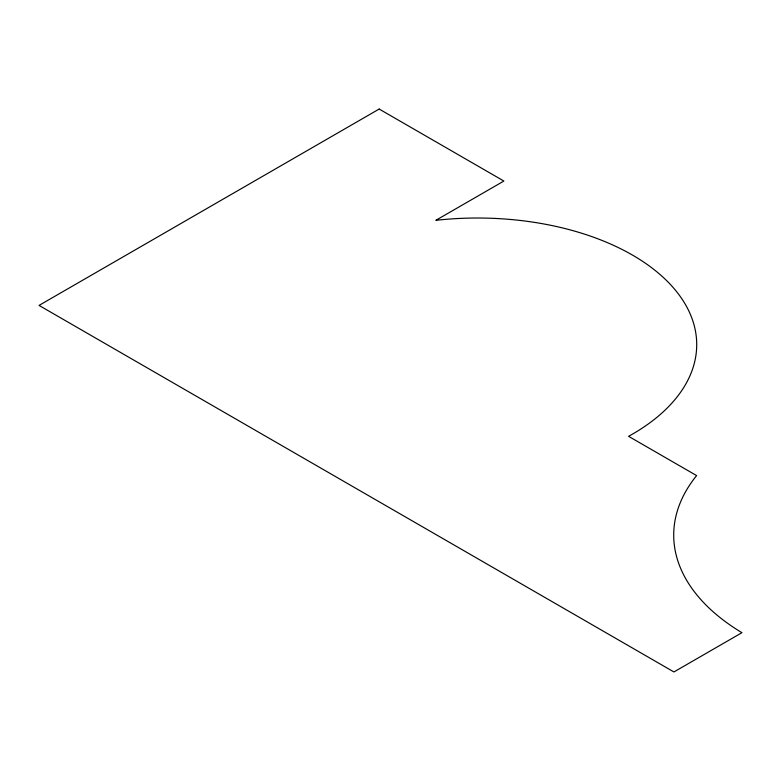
<?xml version="1.0" encoding="UTF-8"?>
<svg xmlns="http://www.w3.org/2000/svg" width="781" height="781" viewBox="0 0 781 781"><rect width="100%" height="100%" fill="white"/><g stroke="black" fill="none" stroke-linecap="round" stroke-linejoin="round"><path stroke-width="1.17" d="M379.166 109.047L39.05 305.41L673.925 671.953L741.95 632.678A243.457 140.56 0 0 1 696.603 475.59L628.578 436.315A219.256 126.581 0 0 0 672.373 286.637A219.256 126.581 0 0 0 435.847 220.32L503.872 181.046L379.166 109.047"/></g></svg>
